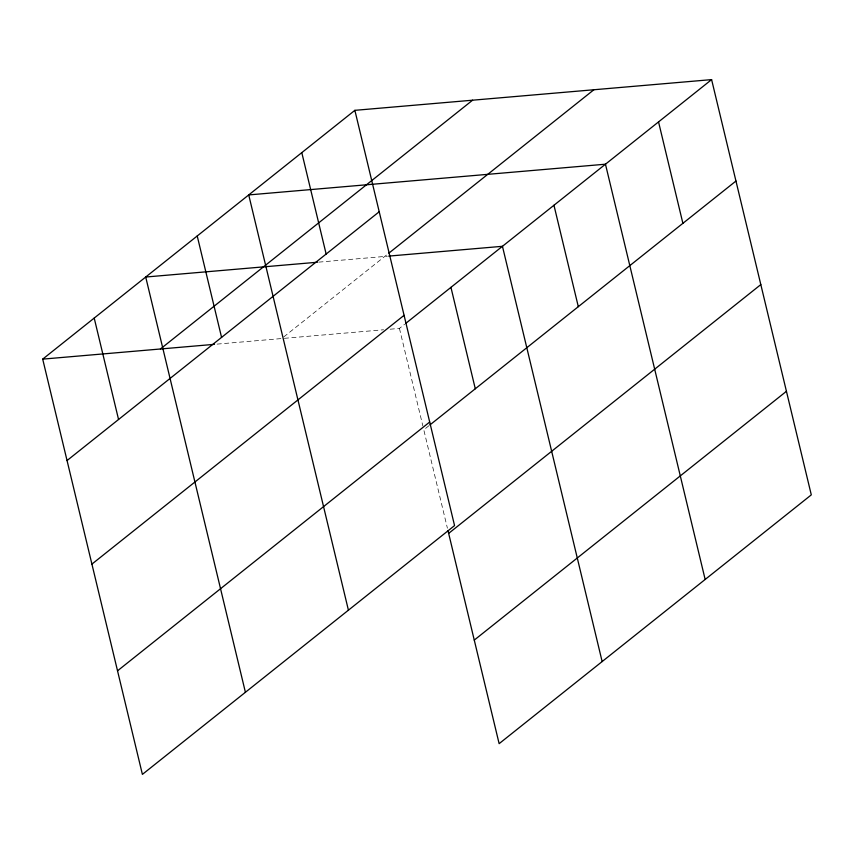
<?xml version="1.0" encoding="UTF-8"?>
<svg xmlns="http://www.w3.org/2000/svg" width="854" height="854" viewBox="0 0 854 854"><rect width="100%" height="100%" fill="white"/><g stroke="black" fill="none" stroke-linecap="round" stroke-linejoin="round"><path stroke-width="0.64" stroke-dasharray="4.27 3.2" d="M283.774 336.903L387.823 253.98M390.182 329.206L399.437 328.406L404.593 324.306M428.943 425.719L423.787 429.829L447.411 528.21M318.809 262.125L387.374 256.221M217.119 344.109L281.713 338.547M284.361 338.323L383.563 329.772M399.437 328.406L422.858 425.975"/><path stroke-width="1.28" d="M354.869 110.337L454.563 525.594L142.394 774.386L42.7 359.128L354.869 110.337L711.606 79.614L811.3 494.872L499.131 743.663L448.03 530.804M160.424 348.987L472.593 100.196M67.05 460.541L379.219 211.749M388.848 253.158L593.882 89.755M91.912 564.11L404.081 315.318M405.618 323.485L711.606 79.614M117.532 670.817L429.701 422.025M429.968 424.897L735.956 181.037M448.649 533.387L760.818 284.596M474.269 640.094L786.438 391.303M317.496 262.231L145.714 277.027L245.408 692.284M388.698 256.104L502.451 246.304L602.145 661.562M42.7 359.128L214.482 344.333M658.541 121.908L682.89 223.332M705.158 579.46L605.465 164.203L248.727 194.925L348.421 610.183M553.958 205.259L578.307 306.671M450.944 287.36L475.294 388.773M301.793 152.631L326.143 254.044M197.221 235.971L221.57 337.394M94.207 318.072L118.557 419.495"/></g></svg>
